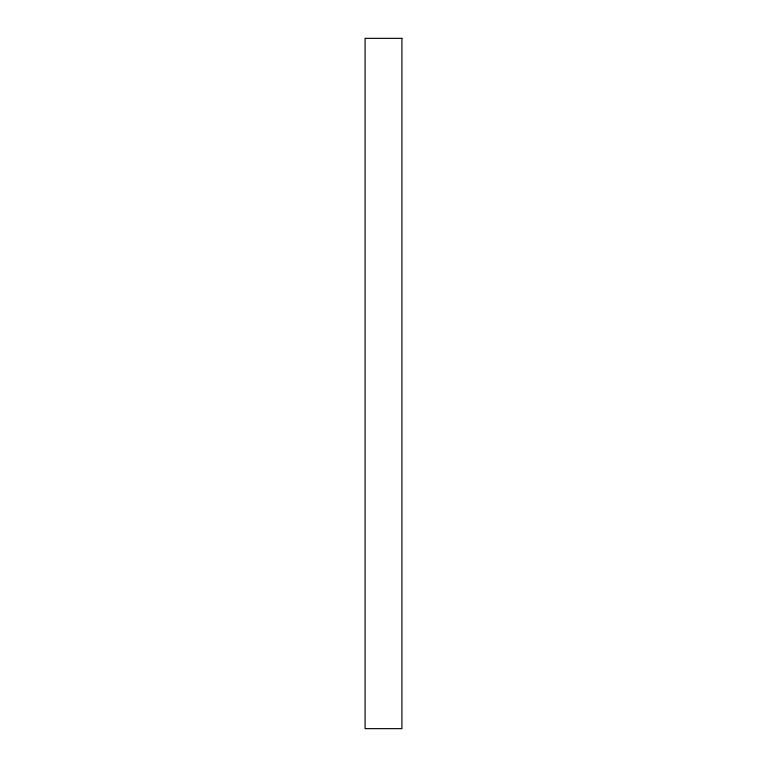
<?xml version="1.0" encoding="UTF-8"?>
<svg xmlns="http://www.w3.org/2000/svg" width="767" height="767" viewBox="0 0 767 767"><rect width="100%" height="100%" fill="white"/><g stroke="black" fill="none" stroke-linecap="round" stroke-linejoin="round"><path stroke-width="1.15" d="M401.908 38.35L365.092 38.35L365.092 728.65L401.908 728.65L401.908 38.35"/></g></svg>
